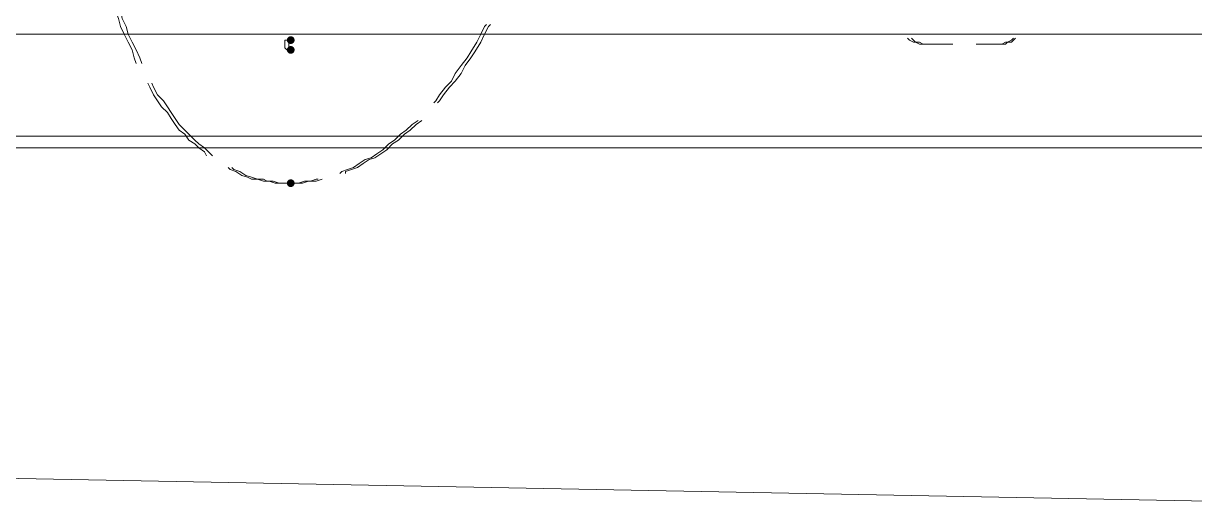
# Model space of a CAD drawing. Header units: millimetres. Extents: x 0 to 62767, y -13570 to 23963.
# Drawn here: x 3466 to 4605, y 10229 to 10698 of the extents above; entities that cross this region are included whole.
import ezdxf

# ---------------------------------------------------------------- set-up
doc = ezdxf.new("R2010")
doc.units = ezdxf.units.MM

msp = doc.modelspace()

# ---------------------------------------------------------------- hatches: boundary and pattern name
h = msp.add_hatch(color=7)
edge = h.paths.add_edge_path()
edge.add_arc((3725.714, 10681.905), 3.81, 0, 360)
h = msp.add_hatch(color=7)
edge = h.paths.add_edge_path()
edge.add_arc((3725.714, 10672.381), 3.81, 0, 360)
h = msp.add_hatch(color=7)
edge = h.paths.add_edge_path()
edge.add_arc((3725.714, 10542.857), 3.81, 0, 360)

# ---------------------------------------------------------------- linework, layer by layer
at = {"color": 7, "lineweight": 0}
for points in [[(3544.762, 10744.762), (3546.667, 10739.048), (3548.571, 10729.524), (3552.381, 10720), (3554.286, 10712.381), (3558.095, 10702.857), (3560, 10695.238), (3563.809, 10687.619), (3567.619, 10680), (3571.429, 10672.381), (3573.333, 10664.762), (3575.238, 10659.048)], [(3548.571, 10744.762), (3552.381, 10739.048), (3554.286, 10729.524), (3556.19, 10720), (3560, 10712.381), (3561.905, 10702.857), (3565.714, 10695.238), (3567.619, 10687.619), (3571.429, 10680), (3575.238, 10672.381), (3579.048, 10664.762), (3580.952, 10659.048)], [(3864.762, 10620.952), (3866.666, 10622.857), (3870.476, 10628.571), (3876.19, 10636.19), (3881.905, 10641.904), (3885.714, 10649.524), (3891.428, 10657.142), (3897.143, 10664.762), (3900.952, 10670.476), (3906.666, 10680), (3910.476, 10687.619), (3914.286, 10695.238), (3916.19, 10697.143)], [(3868.571, 10620.952), (3870.476, 10622.857), (3874.286, 10628.571), (3880, 10636.19), (3885.714, 10641.904), (3891.428, 10649.524), (3895.238, 10657.142), (3900.952, 10664.762), (3904.762, 10670.476), (3910.476, 10680), (3914.286, 10687.619), (3918.095, 10695.238), (3920, 10697.143)], [(4904.762, 10687.619), (2996.191, 10687.619), (2788.571, 10687.619), (2601.905, 10687.619)], [(3720, 10678.095), (3720, 10680), (3720, 10681.905), (3721.905, 10681.905), (3723.809, 10681.905)], [(3720, 10678.095), (3720, 10676.191), (3720, 10674.285), (3721.905, 10672.381), (3723.809, 10672.381), (3723.809, 10674.285)], [(3723.809, 10681.905), (3721.905, 10681.905)], [(3727.619, 10681.905), (3725.714, 10681.905), (3723.809, 10681.905), (3723.809, 10680), (3723.809, 10678.095)], [(3723.809, 10678.095), (3723.809, 10676.191), (3723.809, 10674.285), (3725.714, 10674.285), (3725.714, 10672.381), (3727.619, 10672.381), (3727.619, 10674.285)], [(4325.714, 10683.809), (4327.619, 10681.905), (4331.429, 10680), (4333.333, 10680), (4337.143, 10678.095), (4339.048, 10678.095), (4342.857, 10678.095)], [(4329.524, 10683.809), (4331.429, 10681.905), (4333.333, 10680), (4337.143, 10680), (4340.952, 10678.095), (4342.857, 10678.095), (4346.667, 10678.095)], [(4346.667, 10678.095), (4344.762, 10678.095), (4342.857, 10678.095)], [(4346.667, 10678.095), (4369.524, 10678.095)], [(4392.381, 10678.095), (4415.238, 10678.095)], [(4411.429, 10678.095), (4413.333, 10678.095), (4417.143, 10678.095), (4420.952, 10680), (4422.857, 10680), (4426.667, 10681.905), (4428.571, 10683.809)], [(4415.238, 10678.095), (4417.143, 10678.095), (4420.952, 10678.095), (4422.857, 10680), (4426.667, 10680), (4428.571, 10681.905), (4430.476, 10683.809)], [(3723.809, 10672.381), (3721.905, 10672.381)], [(3586.667, 10640), (3588.571, 10636.19), (3592.381, 10628.571), (3596.19, 10622.857), (3600, 10617.143), (3605.714, 10611.429), (3609.524, 10605.714), (3613.333, 10600), (3617.143, 10594.285), (3622.857, 10590.476), (3626.667, 10584.762), (3632.381, 10580.952), (3636.19, 10577.142), (3641.905, 10573.333), (3643.809, 10569.524)], [(3590.476, 10640), (3592.381, 10636.19), (3596.19, 10628.571), (3601.905, 10622.857), (3605.714, 10617.143), (3609.524, 10611.429), (3613.333, 10605.714), (3617.143, 10600), (3622.857, 10594.285), (3626.667, 10590.476), (3632.381, 10584.762), (3636.19, 10580.952), (3641.905, 10577.142), (3645.714, 10573.333), (3649.524, 10569.524)], [(3773.333, 10552.381), (3775.238, 10554.286), (3780.952, 10556.19), (3786.667, 10558.095), (3792.381, 10561.904), (3798.095, 10565.714), (3803.809, 10567.619), (3809.524, 10571.428), (3815.238, 10575.238), (3820.952, 10580.952), (3826.667, 10584.762), (3832.381, 10590.476), (3838.095, 10594.285), (3843.809, 10600), (3849.524, 10603.809)], [(3779.048, 10552.381), (3779.048, 10554.286), (3784.762, 10556.19), (3790.476, 10558.095), (3796.19, 10561.904), (3801.905, 10565.714), (3807.619, 10567.619), (3813.333, 10571.428), (3819.047, 10575.238), (3824.762, 10580.952), (3830.476, 10584.762), (3836.19, 10590.476), (3841.905, 10594.285), (3847.619, 10600), (3853.333, 10603.809)], [(3165.714, 10588.571), (9377.143, 10588.571)], [(3165.714, 10577.142), (9377.143, 10577.142)], [(3664.762, 10558.095), (3666.667, 10556.19), (3672.381, 10554.286), (3678.095, 10550.476), (3683.809, 10548.572), (3687.619, 10546.666), (3693.333, 10546.666), (3699.048, 10544.762), (3704.762, 10544.762), (3710.476, 10542.857), (3716.19, 10542.857), (3721.905, 10542.857), (3727.619, 10542.857), (3733.333, 10542.857), (3739.048, 10544.762), (3744.762, 10544.762), (3750.476, 10546.666), (3752.381, 10546.666)], [(3668.571, 10558.095), (3670.476, 10556.19), (3676.19, 10554.286), (3681.905, 10550.476), (3687.619, 10548.572), (3693.333, 10546.666), (3699.048, 10546.666), (3702.857, 10544.762), (3708.571, 10544.762), (3714.286, 10542.857), (3720, 10542.857), (3725.714, 10542.857), (3731.429, 10542.857), (3737.143, 10542.857), (3742.857, 10544.762), (3750.476, 10544.762), (3756.19, 10546.666)], [(3723.809, 10542.857), (3721.905, 10542.857)], [(4912.381, 10228.571), (4891.428, 10228.571), (1996.19, 10283.809)]]:
    msp.add_lwpolyline(points, dxfattribs=at)

doc.saveas('drawing.dxf')
